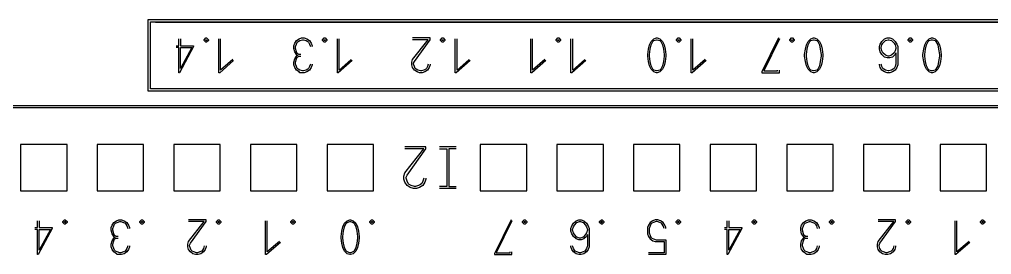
# Model space of a CAD drawing. Header units: millimetres. Extents: x 367 to 1026, y -455 to 11.
# Drawn here: x 582.72 to 624.59, y -218.13 to -207.98 of the extents above; entities that cross this region are included whole.
import ezdxf

# ---------------------------------------------------------------- set-up
doc = ezdxf.new("R2010")
doc.units = ezdxf.units.MM
doc.header["$LTSCALE"] = 6
for name, color, linetype in [('0008LEVEL_0', 7, 'Continuous'), ('0008LEVEL_1', 7, 'Continuous'), ('8_ALL_NOTES_BALLOONS_SYMBOLS_GT', 7, 'Continuous')]:
    doc.layers.add(name, color=color, linetype=linetype)

msp = doc.modelspace()

# ---------------------------------------------------------------- linework, layer by layer
at = {"color": 7, "linetype": 'Continuous'}
for p, q in [((508.873, -211.686), (662.073, -211.686)), ((508.873, -211.777), (662.073, -211.777)), ((582.773, -213.377), (582.773, -215.377)), ((584.773, -213.377), (582.773, -213.377)), ((584.773, -215.377), (584.773, -213.377)), ((586.073, -213.377), (586.073, -215.377)), ((588.073, -213.377), (586.073, -213.377)), ((588.073, -215.377), (588.073, -213.377)), ((589.373, -213.377), (589.373, -215.377)), ((591.373, -213.377), (589.373, -213.377)), ((591.373, -215.377), (591.373, -213.377)), ((592.673, -213.377), (592.673, -215.377)), ((594.673, -213.377), (592.673, -213.377)), ((594.673, -215.377), (594.673, -213.377)), ((595.973, -213.377), (595.973, -215.377)), ((597.973, -213.377), (595.973, -213.377)), ((597.973, -215.377), (597.973, -213.377)), ((602.573, -213.377), (602.573, -215.377)), ((604.573, -213.377), (602.573, -213.377)), ((604.573, -215.377), (604.573, -213.377)), ((605.873, -213.377), (605.873, -215.377)), ((607.873, -213.377), (605.873, -213.377)), ((607.873, -215.377), (607.873, -213.377)), ((609.173, -213.377), (609.173, -215.377)), ((611.173, -213.377), (609.173, -213.377)), ((611.173, -215.377), (611.173, -213.377)), ((612.473, -213.377), (612.473, -215.377)), ((614.473, -213.377), (612.473, -213.377)), ((614.473, -215.377), (614.473, -213.377)), ((615.773, -213.377), (615.773, -215.377)), ((617.773, -213.377), (615.773, -213.377)), ((617.773, -215.377), (617.773, -213.377)), ((619.073, -213.377), (619.073, -215.377)), ((621.073, -213.377), (619.073, -213.377)), ((621.073, -215.377), (621.073, -213.377)), ((622.373, -213.377), (622.373, -215.377)), ((624.373, -213.377), (622.373, -213.377)), ((624.373, -215.377), (624.373, -213.377)), ((582.773, -215.377), (584.773, -215.377)), ((586.073, -215.377), (588.073, -215.377)), ((589.373, -215.377), (591.373, -215.377)), ((592.673, -215.377), (594.673, -215.377)), ((595.973, -215.377), (597.973, -215.377)), ((602.573, -215.377), (604.573, -215.377)), ((605.873, -215.377), (607.873, -215.377)), ((609.173, -215.377), (611.173, -215.377)), ((612.473, -215.377), (614.473, -215.377)), ((615.773, -215.377), (617.773, -215.377)), ((619.073, -215.377), (621.073, -215.377)), ((622.373, -215.377), (624.373, -215.377))]:
    msp.add_line(p, q, dxfattribs=at)
at = {"layer": '0008LEVEL_0', "color": 7, "linetype": 'Continuous'}
for p, q in [((600.228, -213.477), (599.328, -213.477)), ((600.228, -213.567), (600.228, -213.477)), ((601.533, -213.477), (600.813, -213.477)), ((599.328, -214.602), (600.138, -213.567)), ((600.138, -213.567), (599.328, -213.567)), ((599.418, -214.692), (600.228, -213.567)), ((600.813, -213.567), (601.128, -213.567)), ((601.128, -213.567), (601.128, -215.187)), ((601.218, -213.567), (601.218, -215.187)), ((601.533, -213.567), (601.218, -213.567)), ((599.283, -214.737), (599.328, -214.602)), ((599.283, -214.872), (599.283, -214.737)), ((599.373, -214.782), (599.418, -214.692)), ((599.373, -214.827), (599.373, -214.782)), ((599.328, -215.007), (599.283, -214.872)), ((599.418, -215.142), (599.328, -215.007)), ((599.418, -214.962), (599.373, -214.827)), ((599.463, -215.052), (599.418, -214.962)), ((599.553, -215.232), (599.418, -215.142)), ((599.508, -215.097), (599.463, -215.052)), ((599.598, -215.142), (599.508, -215.097)), ((599.733, -215.187), (599.598, -215.142)), ((599.778, -215.187), (599.733, -215.187)), ((599.913, -215.142), (599.778, -215.187)), ((600.003, -215.097), (599.913, -215.142)), ((600.093, -215.142), (599.958, -215.232)), ((600.048, -215.052), (600.003, -215.097)), ((600.093, -214.962), (600.048, -215.052)), ((600.138, -214.827), (600.093, -214.962)), ((600.183, -215.007), (600.093, -215.142)), ((600.228, -214.872), (600.183, -215.007)), ((600.228, -214.827), (600.228, -214.872)), ((601.128, -215.187), (600.813, -215.187)), ((601.218, -215.187), (601.533, -215.187)), ((599.688, -215.277), (599.553, -215.232)), ((599.823, -215.277), (599.688, -215.277)), ((599.958, -215.232), (599.823, -215.277)), ((601.533, -215.277), (600.813, -215.277)), ((583.498, -216.964), (583.498, -216.664)), ((583.573, -216.664), (583.573, -216.964)), ((584.585, -216.702), (584.66, -216.627)), ((584.585, -216.739), (584.585, -216.702)), ((584.66, -216.814), (584.585, -216.739)), ((584.66, -216.627), (584.698, -216.627)), ((584.66, -216.739), (584.66, -216.702)), ((584.66, -216.702), (584.698, -216.702)), ((584.698, -216.739), (584.66, -216.739)), ((584.698, -216.814), (584.66, -216.814)), ((584.698, -216.627), (584.773, -216.702)), ((584.698, -216.702), (584.698, -216.739)), ((584.773, -216.739), (584.698, -216.814)), ((584.773, -216.702), (584.773, -216.739)), ((586.673, -216.964), (586.71, -216.852)), ((586.71, -216.852), (586.785, -216.739)), ((586.785, -216.739), (586.898, -216.664)), ((586.785, -216.889), (586.823, -216.814)), ((586.823, -216.814), (586.86, -216.777)), ((586.86, -216.777), (586.935, -216.739)), ((586.898, -216.664), (587.01, -216.627)), ((586.935, -216.739), (587.048, -216.702)), ((587.01, -216.627), (587.123, -216.627)), ((587.048, -216.702), (587.085, -216.702)), ((587.085, -216.702), (587.198, -216.739)), ((587.123, -216.627), (587.235, -216.664)), ((587.198, -216.739), (587.273, -216.777)), ((587.235, -216.664), (587.348, -216.739)), ((587.273, -216.777), (587.31, -216.814)), ((587.31, -216.814), (587.348, -216.889)), ((587.348, -216.739), (587.423, -216.852)), ((587.423, -216.852), (587.46, -216.964)), ((587.91, -216.702), (587.985, -216.627)), ((587.91, -216.739), (587.91, -216.702)), ((587.985, -216.814), (587.91, -216.739)), ((587.985, -216.627), (588.023, -216.627)), ((587.985, -216.739), (587.985, -216.702)), ((587.985, -216.702), (588.023, -216.702)), ((588.023, -216.739), (587.985, -216.739)), ((588.023, -216.814), (587.985, -216.814)), ((588.023, -216.627), (588.098, -216.702)), ((588.023, -216.702), (588.023, -216.739)), ((588.098, -216.739), (588.023, -216.814)), ((588.098, -216.702), (588.098, -216.739)), ((590.76, -216.627), (590.01, -216.627)), ((590.01, -217.564), (590.685, -216.702)), ((590.685, -216.702), (590.01, -216.702)), ((590.085, -217.639), (590.76, -216.702)), ((590.76, -216.702), (590.76, -216.627)), ((591.21, -216.702), (591.285, -216.627)), ((591.21, -216.739), (591.21, -216.702)), ((591.285, -216.814), (591.21, -216.739)), ((591.285, -216.627), (591.323, -216.627)), ((591.285, -216.739), (591.285, -216.702)), ((591.285, -216.702), (591.323, -216.702)), ((591.323, -216.739), (591.285, -216.739)), ((591.323, -216.814), (591.285, -216.814)), ((591.323, -216.627), (591.398, -216.702)), ((591.323, -216.702), (591.323, -216.739)), ((591.398, -216.739), (591.323, -216.814)), ((591.398, -216.702), (591.398, -216.739)), ((593.323, -218.127), (593.323, -216.664)), ((593.398, -218.014), (593.398, -216.664)), ((594.41, -216.702), (594.485, -216.627)), ((594.41, -216.739), (594.41, -216.702)), ((594.485, -216.814), (594.41, -216.739)), ((594.485, -216.627), (594.523, -216.627)), ((594.485, -216.739), (594.485, -216.702)), ((594.485, -216.702), (594.523, -216.702)), ((594.523, -216.739), (594.485, -216.739)), ((594.523, -216.814), (594.485, -216.814)), ((594.523, -216.627), (594.598, -216.702)), ((594.523, -216.702), (594.523, -216.739)), ((594.598, -216.739), (594.523, -216.814)), ((594.598, -216.702), (594.598, -216.739)), ((596.648, -216.927), (596.723, -216.777)), ((596.723, -216.777), (596.835, -216.664)), ((596.723, -216.927), (596.798, -216.777)), ((596.798, -216.777), (596.835, -216.739)), ((596.835, -216.664), (596.948, -216.627)), ((596.835, -216.739), (596.948, -216.702)), ((596.948, -216.627), (596.985, -216.627)), ((596.948, -216.702), (596.985, -216.702)), ((596.985, -216.627), (597.098, -216.664)), ((596.985, -216.702), (597.098, -216.739)), ((597.098, -216.664), (597.21, -216.777)), ((597.098, -216.739), (597.135, -216.777)), ((597.135, -216.777), (597.21, -216.927)), ((597.21, -216.777), (597.285, -216.927)), ((597.81, -216.702), (597.885, -216.627)), ((597.81, -216.739), (597.81, -216.702)), ((597.885, -216.814), (597.81, -216.739)), ((597.885, -216.627), (597.923, -216.627)), ((597.885, -216.739), (597.885, -216.702)), ((597.885, -216.702), (597.923, -216.702)), ((597.923, -216.739), (597.885, -216.739)), ((597.923, -216.814), (597.885, -216.814)), ((597.923, -216.627), (597.998, -216.702)), ((597.923, -216.702), (597.923, -216.739)), ((597.998, -216.739), (597.923, -216.814)), ((597.998, -216.702), (597.998, -216.739)), ((603.898, -216.627), (603.185, -218.089)), ((603.935, -216.664), (603.26, -218.052)), ((604.385, -216.702), (604.46, -216.627)), ((604.385, -216.739), (604.385, -216.702)), ((604.46, -216.814), (604.385, -216.739)), ((604.46, -216.627), (604.498, -216.627)), ((604.46, -216.739), (604.46, -216.702)), ((604.46, -216.702), (604.498, -216.702)), ((604.498, -216.739), (604.46, -216.739)), ((604.498, -216.814), (604.46, -216.814)), ((604.498, -216.627), (604.573, -216.702)), ((604.498, -216.702), (604.498, -216.739)), ((604.573, -216.739), (604.498, -216.814)), ((604.573, -216.702), (604.573, -216.739)), ((606.51, -216.889), (606.585, -216.777)), ((606.585, -216.777), (606.698, -216.664)), ((606.585, -216.927), (606.623, -216.852)), ((606.623, -216.852), (606.735, -216.739)), ((606.698, -216.664), (606.81, -216.627)), ((606.735, -216.739), (606.848, -216.702)), ((606.81, -216.627), (606.923, -216.627)), ((606.848, -216.702), (606.885, -216.702)), ((606.885, -216.702), (606.998, -216.739)), ((606.923, -216.627), (607.035, -216.664)), ((606.998, -216.739), (607.11, -216.852)), ((607.035, -216.664), (607.148, -216.777)), ((607.11, -216.852), (607.148, -216.927)), ((607.148, -216.777), (607.223, -216.889)), ((607.71, -216.702), (607.785, -216.627)), ((607.71, -216.739), (607.71, -216.702)), ((607.785, -216.814), (607.71, -216.739)), ((607.785, -216.627), (607.823, -216.627)), ((607.785, -216.739), (607.785, -216.702)), ((607.785, -216.702), (607.823, -216.702)), ((607.823, -216.739), (607.785, -216.739)), ((607.823, -216.814), (607.785, -216.814)), ((607.823, -216.627), (607.898, -216.702)), ((607.823, -216.702), (607.823, -216.739)), ((607.898, -216.739), (607.823, -216.814)), ((607.898, -216.702), (607.898, -216.739)), ((609.81, -216.852), (609.773, -216.964)), ((609.885, -216.739), (609.81, -216.852)), ((609.998, -216.664), (609.885, -216.739)), ((609.923, -216.814), (609.885, -216.889)), ((609.96, -216.777), (609.923, -216.814)), ((610.035, -216.739), (609.96, -216.777)), ((610.11, -216.627), (609.998, -216.664)), ((610.148, -216.702), (610.035, -216.739)), ((610.223, -216.627), (610.11, -216.627)), ((610.185, -216.702), (610.148, -216.702)), ((610.298, -216.739), (610.185, -216.702)), ((610.335, -216.664), (610.223, -216.627)), ((610.373, -216.777), (610.298, -216.739)), ((610.448, -216.739), (610.335, -216.664)), ((610.41, -216.814), (610.373, -216.777)), ((610.448, -216.889), (610.41, -216.814)), ((610.523, -216.852), (610.448, -216.739)), ((610.56, -216.964), (610.523, -216.852)), ((611.01, -216.702), (611.085, -216.627)), ((611.01, -216.739), (611.01, -216.702)), ((611.085, -216.814), (611.01, -216.739)), ((611.085, -216.627), (611.123, -216.627)), ((611.085, -216.739), (611.085, -216.702)), ((611.085, -216.702), (611.123, -216.702)), ((611.123, -216.739), (611.085, -216.739)), ((611.123, -216.814), (611.085, -216.814)), ((611.123, -216.627), (611.198, -216.702)), ((611.123, -216.702), (611.123, -216.739)), ((611.198, -216.739), (611.123, -216.814)), ((611.198, -216.702), (611.198, -216.739)), ((613.198, -216.964), (613.198, -216.664)), ((613.273, -216.664), (613.273, -216.964)), ((614.285, -216.702), (614.36, -216.627)), ((614.285, -216.739), (614.285, -216.702)), ((614.36, -216.814), (614.285, -216.739)), ((614.36, -216.627), (614.398, -216.627)), ((614.36, -216.739), (614.36, -216.702)), ((614.36, -216.702), (614.398, -216.702)), ((614.398, -216.739), (614.36, -216.739)), ((614.398, -216.814), (614.36, -216.814)), ((614.398, -216.627), (614.473, -216.702)), ((614.398, -216.702), (614.398, -216.739)), ((614.473, -216.739), (614.398, -216.814)), ((614.473, -216.702), (614.473, -216.739)), ((616.373, -216.964), (616.41, -216.852)), ((616.41, -216.852), (616.485, -216.739)), ((616.485, -216.739), (616.598, -216.664)), ((616.485, -216.889), (616.523, -216.814)), ((616.523, -216.814), (616.56, -216.777)), ((616.56, -216.777), (616.635, -216.739)), ((616.598, -216.664), (616.71, -216.627)), ((616.635, -216.739), (616.748, -216.702)), ((616.71, -216.627), (616.823, -216.627)), ((616.748, -216.702), (616.785, -216.702)), ((616.785, -216.702), (616.898, -216.739)), ((616.823, -216.627), (616.935, -216.664)), ((616.898, -216.739), (616.973, -216.777)), ((616.935, -216.664), (617.048, -216.739)), ((616.973, -216.777), (617.01, -216.814)), ((617.01, -216.814), (617.048, -216.889)), ((617.048, -216.739), (617.123, -216.852)), ((617.123, -216.852), (617.16, -216.964)), ((617.61, -216.702), (617.685, -216.627)), ((617.61, -216.739), (617.61, -216.702)), ((617.685, -216.814), (617.61, -216.739)), ((617.685, -216.627), (617.723, -216.627)), ((617.685, -216.739), (617.685, -216.702)), ((617.685, -216.702), (617.723, -216.702)), ((617.723, -216.739), (617.685, -216.739)), ((617.723, -216.814), (617.685, -216.814)), ((617.723, -216.627), (617.798, -216.702)), ((617.723, -216.702), (617.723, -216.739)), ((617.798, -216.739), (617.723, -216.814)), ((617.798, -216.702), (617.798, -216.739)), ((620.46, -216.627), (619.71, -216.627)), ((619.71, -217.564), (620.385, -216.702)), ((620.385, -216.702), (619.71, -216.702)), ((619.785, -217.639), (620.46, -216.702)), ((620.46, -216.702), (620.46, -216.627)), ((620.91, -216.702), (620.985, -216.627)), ((620.91, -216.739), (620.91, -216.702)), ((620.985, -216.814), (620.91, -216.739)), ((620.985, -216.627), (621.023, -216.627)), ((620.985, -216.739), (620.985, -216.702)), ((620.985, -216.702), (621.023, -216.702)), ((621.023, -216.739), (620.985, -216.739)), ((621.023, -216.814), (620.985, -216.814)), ((621.023, -216.627), (621.098, -216.702)), ((621.023, -216.702), (621.023, -216.739)), ((621.098, -216.739), (621.023, -216.814)), ((621.098, -216.702), (621.098, -216.739)), ((623.023, -218.127), (623.023, -216.664)), ((623.098, -218.014), (623.098, -216.664)), ((624.11, -216.702), (624.185, -216.627)), ((624.11, -216.739), (624.11, -216.702)), ((624.185, -216.814), (624.11, -216.739)), ((624.185, -216.627), (624.223, -216.627)), ((624.185, -216.739), (624.185, -216.702)), ((624.185, -216.702), (624.223, -216.702)), ((624.223, -216.739), (624.185, -216.739)), ((624.223, -216.814), (624.185, -216.814)), ((624.223, -216.627), (624.298, -216.702)), ((624.223, -216.702), (624.223, -216.739)), ((624.298, -216.739), (624.223, -216.814)), ((624.298, -216.702), (624.298, -216.739)), ((583.385, -216.964), (583.498, -216.964)), ((583.498, -217.039), (583.385, -217.039)), ((583.498, -218.127), (583.498, -217.039)), ((584.135, -217.002), (583.535, -218.127)), ((583.573, -216.964), (584.135, -216.964)), ((583.573, -217.939), (583.573, -217.039)), ((584.06, -217.039), (583.573, -217.939)), ((583.573, -217.039), (584.06, -217.039)), ((584.135, -216.964), (584.135, -217.002)), ((586.673, -217.077), (586.673, -216.964)), ((586.71, -217.227), (586.673, -217.077)), ((586.785, -217.339), (586.71, -217.227)), ((586.748, -217.002), (586.785, -216.889)), ((586.748, -217.077), (586.748, -217.002)), ((586.785, -217.227), (586.748, -217.077)), ((586.823, -217.302), (586.785, -217.227)), ((587.348, -216.889), (587.385, -217.002)), ((587.46, -216.964), (587.46, -217.002)), ((596.573, -217.339), (596.61, -217.114)), ((596.61, -217.114), (596.648, -216.927)), ((596.648, -217.339), (596.685, -217.114)), ((596.685, -217.114), (596.723, -216.927)), ((597.21, -216.927), (597.248, -217.114)), ((597.248, -217.114), (597.285, -217.339)), ((597.285, -216.927), (597.323, -217.114)), ((597.323, -217.114), (597.36, -217.339)), ((606.473, -217.002), (606.51, -216.889)), ((606.473, -217.114), (606.473, -217.002)), ((606.51, -217.227), (606.473, -217.114)), ((606.585, -217.339), (606.51, -217.227)), ((606.548, -217.039), (606.585, -216.927)), ((606.548, -217.077), (606.548, -217.039)), ((606.585, -217.189), (606.548, -217.077)), ((606.623, -217.264), (606.585, -217.189)), ((606.735, -217.377), (606.623, -217.264)), ((607.11, -217.264), (606.998, -217.377)), ((607.148, -217.189), (607.11, -217.264)), ((607.148, -216.927), (607.185, -217.039)), ((607.185, -217.077), (607.148, -217.189)), ((607.185, -217.264), (607.148, -217.339)), ((607.185, -217.039), (607.185, -217.077)), ((607.185, -217.264), (607.185, -217.752)), ((607.223, -216.889), (607.26, -217.002)), ((607.26, -217.002), (607.26, -217.789)), ((609.773, -216.964), (609.773, -217.227)), ((609.773, -217.227), (609.81, -217.339)), ((609.885, -216.889), (609.848, -217.002)), ((609.848, -217.002), (609.848, -217.189)), ((609.848, -217.189), (609.885, -217.302)), ((610.485, -217.002), (610.448, -216.889)), ((610.56, -217.002), (610.56, -216.964)), ((613.085, -216.964), (613.198, -216.964)), ((613.198, -217.039), (613.085, -217.039)), ((613.198, -218.127), (613.198, -217.039)), ((613.835, -217.002), (613.235, -218.127)), ((613.273, -216.964), (613.835, -216.964)), ((613.273, -217.939), (613.273, -217.039)), ((613.76, -217.039), (613.273, -217.939)), ((613.273, -217.039), (613.76, -217.039)), ((613.835, -216.964), (613.835, -217.002)), ((616.373, -217.077), (616.373, -216.964)), ((616.41, -217.227), (616.373, -217.077)), ((616.485, -217.339), (616.41, -217.227)), ((616.448, -217.002), (616.485, -216.889)), ((616.448, -217.077), (616.448, -217.002)), ((616.485, -217.227), (616.448, -217.077)), ((616.523, -217.302), (616.485, -217.227)), ((617.048, -216.889), (617.085, -217.002)), ((617.16, -216.964), (617.16, -217.002)), ((586.673, -217.677), (586.71, -217.527)), ((586.673, -217.789), (586.673, -217.677)), ((586.71, -217.527), (586.785, -217.414)), ((586.748, -217.677), (586.785, -217.527)), ((586.748, -217.752), (586.748, -217.677)), ((586.823, -217.377), (586.785, -217.339)), ((586.785, -217.414), (586.823, -217.377)), ((586.785, -217.527), (586.823, -217.452)), ((586.898, -217.339), (586.823, -217.302)), ((586.823, -217.377), (586.86, -217.377)), ((586.823, -217.452), (586.898, -217.414)), ((586.973, -217.339), (586.898, -217.339)), ((586.898, -217.414), (586.973, -217.414)), ((589.973, -217.677), (590.01, -217.564)), ((589.973, -217.789), (589.973, -217.677)), ((590.048, -217.714), (590.085, -217.639)), ((590.048, -217.752), (590.048, -217.714)), ((593.96, -217.602), (593.36, -218.127)), ((593.923, -217.564), (593.398, -218.014)), ((596.573, -217.414), (596.573, -217.339)), ((596.61, -217.639), (596.573, -217.414)), ((596.648, -217.827), (596.61, -217.639)), ((596.648, -217.414), (596.648, -217.339)), ((596.685, -217.639), (596.648, -217.414)), ((596.723, -217.827), (596.685, -217.639)), ((597.248, -217.639), (597.21, -217.827)), ((597.285, -217.414), (597.248, -217.639)), ((597.285, -217.339), (597.285, -217.414)), ((597.323, -217.639), (597.285, -217.827)), ((597.36, -217.414), (597.323, -217.639)), ((597.36, -217.339), (597.36, -217.414)), ((606.698, -217.452), (606.585, -217.339)), ((606.81, -217.489), (606.698, -217.452)), ((606.848, -217.414), (606.735, -217.377)), ((606.923, -217.489), (606.81, -217.489)), ((606.885, -217.414), (606.848, -217.414)), ((606.998, -217.377), (606.885, -217.414)), ((607.035, -217.452), (606.923, -217.489)), ((607.148, -217.339), (607.035, -217.452)), ((609.81, -217.339), (609.885, -217.452)), ((609.885, -217.302), (609.923, -217.377)), ((609.885, -217.452), (609.998, -217.527)), ((609.923, -217.377), (609.96, -217.414)), ((609.96, -217.414), (610.035, -217.452)), ((609.998, -217.527), (610.11, -217.564)), ((610.035, -217.452), (610.148, -217.489)), ((610.11, -217.564), (610.485, -217.564)), ((610.148, -217.489), (610.56, -217.489)), ((610.485, -217.564), (610.485, -218.052)), ((610.56, -217.489), (610.56, -218.127)), ((616.373, -217.677), (616.41, -217.527)), ((616.373, -217.789), (616.373, -217.677)), ((616.41, -217.527), (616.485, -217.414)), ((616.448, -217.677), (616.485, -217.527)), ((616.448, -217.752), (616.448, -217.677)), ((616.523, -217.377), (616.485, -217.339)), ((616.485, -217.414), (616.523, -217.377)), ((616.485, -217.527), (616.523, -217.452)), ((616.598, -217.339), (616.523, -217.302)), ((616.523, -217.377), (616.56, -217.377)), ((616.523, -217.452), (616.598, -217.414)), ((616.673, -217.339), (616.598, -217.339)), ((616.598, -217.414), (616.673, -217.414)), ((619.673, -217.677), (619.71, -217.564)), ((619.673, -217.789), (619.673, -217.677)), ((619.748, -217.714), (619.785, -217.639)), ((619.748, -217.752), (619.748, -217.714)), ((623.66, -217.602), (623.06, -218.127)), ((623.623, -217.564), (623.098, -218.014)), ((583.535, -218.127), (583.498, -218.127)), ((586.71, -217.902), (586.673, -217.789)), ((586.785, -218.014), (586.71, -217.902)), ((586.785, -217.864), (586.748, -217.752)), ((586.823, -217.939), (586.785, -217.864)), ((586.898, -218.089), (586.785, -218.014)), ((586.86, -217.977), (586.823, -217.939)), ((586.935, -218.014), (586.86, -217.977)), ((586.935, -218.127), (586.898, -218.089)), ((587.048, -218.052), (586.935, -218.014)), ((587.123, -218.127), (586.935, -218.127)), ((587.085, -218.052), (587.048, -218.052)), ((587.198, -218.014), (587.085, -218.052)), ((587.235, -218.089), (587.123, -218.127)), ((587.273, -217.977), (587.198, -218.014)), ((587.348, -218.014), (587.235, -218.089)), ((587.31, -217.939), (587.273, -217.977)), ((587.348, -217.864), (587.31, -217.939)), ((587.385, -217.752), (587.348, -217.864)), ((587.423, -217.902), (587.348, -218.014)), ((587.46, -217.789), (587.423, -217.902)), ((587.46, -217.752), (587.46, -217.789)), ((590.01, -217.902), (589.973, -217.789)), ((590.085, -218.014), (590.01, -217.902)), ((590.085, -217.864), (590.048, -217.752)), ((590.123, -217.939), (590.085, -217.864)), ((590.198, -218.089), (590.085, -218.014)), ((590.16, -217.977), (590.123, -217.939)), ((590.235, -218.014), (590.16, -217.977)), ((590.31, -218.127), (590.198, -218.089)), ((590.348, -218.052), (590.235, -218.014)), ((590.423, -218.127), (590.31, -218.127)), ((590.385, -218.052), (590.348, -218.052)), ((590.498, -218.014), (590.385, -218.052)), ((590.535, -218.089), (590.423, -218.127)), ((590.573, -217.977), (590.498, -218.014)), ((590.648, -218.014), (590.535, -218.089)), ((590.61, -217.939), (590.573, -217.977)), ((590.648, -217.864), (590.61, -217.939)), ((590.685, -217.752), (590.648, -217.864)), ((590.723, -217.902), (590.648, -218.014)), ((590.76, -217.789), (590.723, -217.902)), ((590.76, -217.752), (590.76, -217.789)), ((593.36, -218.127), (593.323, -218.127)), ((596.723, -217.977), (596.648, -217.827)), ((596.798, -217.977), (596.723, -217.827)), ((596.835, -218.089), (596.723, -217.977)), ((596.835, -218.014), (596.798, -217.977)), ((596.948, -218.052), (596.835, -218.014)), ((596.948, -218.127), (596.835, -218.089)), ((596.985, -218.052), (596.948, -218.052)), ((596.985, -218.127), (596.948, -218.127)), ((597.098, -218.014), (596.985, -218.052)), ((597.098, -218.089), (596.985, -218.127)), ((597.135, -217.977), (597.098, -218.014)), ((597.21, -217.977), (597.098, -218.089)), ((597.21, -217.827), (597.135, -217.977)), ((597.285, -217.827), (597.21, -217.977)), ((603.185, -218.089), (603.185, -218.127)), ((603.185, -218.127), (603.935, -218.127)), ((603.26, -218.052), (603.86, -218.052)), ((603.86, -218.052), (603.86, -218.014)), ((603.935, -218.127), (603.935, -218.014)), ((606.473, -217.789), (606.473, -217.752)), ((606.51, -217.902), (606.473, -217.789)), ((606.585, -218.014), (606.51, -217.902)), ((606.585, -217.864), (606.548, -217.752)), ((606.623, -217.939), (606.585, -217.864)), ((606.698, -218.089), (606.585, -218.014)), ((606.66, -217.977), (606.623, -217.939)), ((606.735, -218.014), (606.66, -217.977)), ((606.81, -218.127), (606.698, -218.089)), ((606.848, -218.052), (606.735, -218.014)), ((606.923, -218.127), (606.81, -218.127)), ((606.885, -218.052), (606.848, -218.052)), ((606.998, -218.014), (606.885, -218.052)), ((607.035, -218.089), (606.923, -218.127)), ((607.073, -217.977), (606.998, -218.014)), ((607.148, -218.014), (607.035, -218.089)), ((607.11, -217.939), (607.073, -217.977)), ((607.148, -217.864), (607.11, -217.939)), ((607.185, -217.752), (607.148, -217.864)), ((607.223, -217.902), (607.148, -218.014)), ((607.26, -217.789), (607.223, -217.902)), ((610.485, -218.052), (609.81, -218.052)), ((610.56, -218.127), (609.81, -218.127)), ((613.235, -218.127), (613.198, -218.127)), ((616.41, -217.902), (616.373, -217.789)), ((616.485, -218.014), (616.41, -217.902)), ((616.485, -217.864), (616.448, -217.752)), ((616.523, -217.939), (616.485, -217.864)), ((616.598, -218.089), (616.485, -218.014)), ((616.56, -217.977), (616.523, -217.939)), ((616.635, -218.014), (616.56, -217.977)), ((616.635, -218.127), (616.598, -218.089)), ((616.748, -218.052), (616.635, -218.014)), ((616.823, -218.127), (616.635, -218.127)), ((616.785, -218.052), (616.748, -218.052)), ((616.898, -218.014), (616.785, -218.052)), ((616.935, -218.089), (616.823, -218.127)), ((616.973, -217.977), (616.898, -218.014)), ((617.048, -218.014), (616.935, -218.089)), ((617.01, -217.939), (616.973, -217.977)), ((617.048, -217.864), (617.01, -217.939)), ((617.085, -217.752), (617.048, -217.864)), ((617.123, -217.902), (617.048, -218.014)), ((617.16, -217.789), (617.123, -217.902)), ((617.16, -217.752), (617.16, -217.789)), ((619.71, -217.902), (619.673, -217.789)), ((619.785, -218.014), (619.71, -217.902)), ((619.785, -217.864), (619.748, -217.752)), ((619.823, -217.939), (619.785, -217.864)), ((619.898, -218.089), (619.785, -218.014)), ((619.86, -217.977), (619.823, -217.939)), ((619.935, -218.014), (619.86, -217.977)), ((620.01, -218.127), (619.898, -218.089)), ((620.048, -218.052), (619.935, -218.014)), ((620.123, -218.127), (620.01, -218.127)), ((620.085, -218.052), (620.048, -218.052)), ((620.198, -218.014), (620.085, -218.052)), ((620.235, -218.089), (620.123, -218.127)), ((620.273, -217.977), (620.198, -218.014)), ((620.348, -218.014), (620.235, -218.089)), ((620.31, -217.939), (620.273, -217.977)), ((620.348, -217.864), (620.31, -217.939)), ((620.385, -217.752), (620.348, -217.864)), ((620.423, -217.902), (620.348, -218.014)), ((620.46, -217.789), (620.423, -217.902)), ((620.46, -217.752), (620.46, -217.789)), ((623.06, -218.127), (623.023, -218.127))]:
    msp.add_line(p, q, dxfattribs=at)
at = {"layer": '0008LEVEL_1', "color": 7, "linetype": 'Continuous'}
for p, q in [((588.273, -211.077), (588.273, -207.977)), ((588.273, -207.977), (662.073, -207.977)), ((588.373, -210.977), (588.373, -208.077)), ((588.373, -208.077), (661.973, -208.077)), ((589.586, -209.114), (589.586, -208.814)), ((589.661, -208.814), (589.661, -209.114)), ((590.673, -208.852), (590.748, -208.777)), ((590.673, -208.889), (590.673, -208.852)), ((590.748, -208.964), (590.673, -208.889)), ((590.748, -208.777), (590.786, -208.777)), ((590.748, -208.889), (590.748, -208.852)), ((590.748, -208.852), (590.786, -208.852)), ((590.786, -208.889), (590.748, -208.889)), ((590.786, -208.777), (590.861, -208.852)), ((590.786, -208.852), (590.786, -208.889)), ((590.861, -208.889), (590.786, -208.964)), ((590.861, -208.852), (590.861, -208.889)), ((591.311, -210.277), (591.311, -208.814)), ((591.386, -210.164), (591.386, -208.814)), ((594.578, -209.002), (594.653, -208.889)), ((594.653, -208.889), (594.766, -208.814)), ((594.728, -208.927), (594.803, -208.889)), ((594.766, -208.814), (594.878, -208.777)), ((594.803, -208.889), (594.916, -208.852)), ((594.878, -208.777), (594.991, -208.777)), ((594.916, -208.852), (594.953, -208.852)), ((594.953, -208.852), (595.066, -208.889)), ((594.991, -208.777), (595.103, -208.814)), ((595.066, -208.889), (595.141, -208.927)), ((595.103, -208.814), (595.216, -208.889)), ((595.216, -208.889), (595.291, -209.002)), ((595.778, -208.852), (595.853, -208.777)), ((595.778, -208.889), (595.778, -208.852)), ((595.853, -208.964), (595.778, -208.889)), ((595.853, -208.777), (595.891, -208.777)), ((595.853, -208.889), (595.853, -208.852)), ((595.853, -208.852), (595.891, -208.852)), ((595.891, -208.889), (595.853, -208.889)), ((595.891, -208.777), (595.966, -208.852)), ((595.891, -208.852), (595.891, -208.889)), ((595.966, -208.889), (595.891, -208.964)), ((595.966, -208.852), (595.966, -208.889)), ((596.416, -210.277), (596.416, -208.814)), ((596.491, -210.164), (596.491, -208.814)), ((600.408, -208.777), (599.658, -208.777)), ((599.658, -209.714), (600.333, -208.852)), ((600.333, -208.852), (599.658, -208.852)), ((599.733, -209.789), (600.408, -208.852)), ((600.408, -208.852), (600.408, -208.777)), ((600.858, -208.852), (600.933, -208.777)), ((600.858, -208.889), (600.858, -208.852)), ((600.933, -208.964), (600.858, -208.889)), ((600.933, -208.777), (600.971, -208.777)), ((600.933, -208.889), (600.933, -208.852)), ((600.933, -208.852), (600.971, -208.852)), ((600.971, -208.889), (600.933, -208.889)), ((600.971, -208.777), (601.046, -208.852)), ((600.971, -208.852), (600.971, -208.889)), ((601.046, -208.889), (600.971, -208.964)), ((601.046, -208.852), (601.046, -208.889)), ((601.496, -210.277), (601.496, -208.814)), ((601.571, -210.164), (601.571, -208.814)), ((604.751, -210.277), (604.751, -208.814)), ((604.826, -210.164), (604.826, -208.814)), ((605.838, -208.852), (605.913, -208.777)), ((605.838, -208.889), (605.838, -208.852)), ((605.913, -208.964), (605.838, -208.889)), ((605.913, -208.777), (605.951, -208.777)), ((605.913, -208.889), (605.913, -208.852)), ((605.913, -208.852), (605.951, -208.852)), ((605.951, -208.889), (605.913, -208.889)), ((605.951, -208.777), (606.026, -208.852)), ((605.951, -208.852), (605.951, -208.889)), ((606.026, -208.889), (605.951, -208.964)), ((606.026, -208.852), (606.026, -208.889)), ((606.476, -210.277), (606.476, -208.814)), ((606.551, -210.164), (606.551, -208.814)), ((609.931, -208.927), (610.043, -208.814)), ((610.006, -208.927), (610.043, -208.889)), ((610.043, -208.814), (610.156, -208.777)), ((610.043, -208.889), (610.156, -208.852)), ((610.156, -208.777), (610.193, -208.777)), ((610.156, -208.852), (610.193, -208.852)), ((610.193, -208.777), (610.306, -208.814)), ((610.193, -208.852), (610.306, -208.889)), ((610.306, -208.814), (610.418, -208.927)), ((610.306, -208.889), (610.343, -208.927)), ((611.018, -208.852), (611.093, -208.777)), ((611.018, -208.889), (611.018, -208.852)), ((611.093, -208.964), (611.018, -208.889)), ((611.093, -208.777), (611.131, -208.777)), ((611.093, -208.889), (611.093, -208.852)), ((611.093, -208.852), (611.131, -208.852)), ((611.131, -208.889), (611.093, -208.889)), ((611.131, -208.777), (611.206, -208.852)), ((611.131, -208.852), (611.131, -208.889)), ((611.206, -208.889), (611.131, -208.964)), ((611.206, -208.852), (611.206, -208.889)), ((611.656, -210.277), (611.656, -208.814)), ((611.731, -210.164), (611.731, -208.814)), ((615.416, -208.777), (614.703, -210.239)), ((615.453, -208.814), (614.778, -210.202)), ((615.903, -208.852), (615.978, -208.777)), ((615.903, -208.889), (615.903, -208.852)), ((615.978, -208.964), (615.903, -208.889)), ((615.978, -208.777), (616.016, -208.777)), ((615.978, -208.889), (615.978, -208.852)), ((615.978, -208.852), (616.016, -208.852)), ((616.016, -208.889), (615.978, -208.889)), ((616.016, -208.777), (616.091, -208.852)), ((616.016, -208.852), (616.016, -208.889)), ((616.091, -208.889), (616.016, -208.964)), ((616.091, -208.852), (616.091, -208.889)), ((616.691, -208.927), (616.803, -208.814)), ((616.766, -208.927), (616.803, -208.889)), ((616.803, -208.814), (616.916, -208.777)), ((616.803, -208.889), (616.916, -208.852)), ((616.916, -208.777), (616.953, -208.777)), ((616.916, -208.852), (616.953, -208.852)), ((616.953, -208.777), (617.066, -208.814)), ((616.953, -208.852), (617.066, -208.889)), ((617.066, -208.814), (617.178, -208.927)), ((617.066, -208.889), (617.103, -208.927)), ((619.873, -208.927), (619.986, -208.814)), ((619.911, -209.002), (620.023, -208.889)), ((619.986, -208.814), (620.098, -208.777)), ((620.023, -208.889), (620.136, -208.852)), ((620.098, -208.777), (620.211, -208.777)), ((620.136, -208.852), (620.173, -208.852)), ((620.173, -208.852), (620.286, -208.889)), ((620.211, -208.777), (620.323, -208.814)), ((620.286, -208.889), (620.398, -209.002)), ((620.323, -208.814), (620.436, -208.927)), ((620.998, -208.852), (621.073, -208.777)), ((620.998, -208.889), (620.998, -208.852)), ((621.073, -208.964), (620.998, -208.889)), ((621.073, -208.777), (621.111, -208.777)), ((621.073, -208.889), (621.073, -208.852)), ((621.073, -208.852), (621.111, -208.852)), ((621.111, -208.889), (621.073, -208.889)), ((621.111, -208.777), (621.186, -208.852)), ((621.111, -208.852), (621.111, -208.889)), ((621.186, -208.889), (621.111, -208.964)), ((621.186, -208.852), (621.186, -208.889)), ((621.786, -208.927), (621.898, -208.814)), ((621.861, -208.927), (621.898, -208.889)), ((621.898, -208.814), (622.011, -208.777)), ((621.898, -208.889), (622.011, -208.852)), ((622.011, -208.777), (622.048, -208.777)), ((622.011, -208.852), (622.048, -208.852)), ((622.048, -208.777), (622.161, -208.814)), ((622.048, -208.852), (622.161, -208.889)), ((622.161, -208.814), (622.273, -208.927)), ((622.161, -208.889), (622.198, -208.927)), ((589.473, -209.114), (589.586, -209.114)), ((589.586, -209.189), (589.473, -209.189)), ((589.586, -210.277), (589.586, -209.189)), ((590.223, -209.152), (589.623, -210.277)), ((589.661, -209.114), (590.223, -209.114)), ((589.661, -210.089), (589.661, -209.189)), ((590.148, -209.189), (589.661, -210.089)), ((589.661, -209.189), (590.148, -209.189)), ((590.223, -209.114), (590.223, -209.152)), ((590.786, -208.964), (590.748, -208.964)), ((594.541, -209.114), (594.578, -209.002)), ((594.541, -209.227), (594.541, -209.114)), ((594.578, -209.377), (594.541, -209.227)), ((594.616, -209.152), (594.653, -209.039)), ((594.616, -209.227), (594.616, -209.152)), ((594.653, -209.377), (594.616, -209.227)), ((594.653, -209.039), (594.691, -208.964)), ((594.691, -208.964), (594.728, -208.927)), ((595.141, -208.927), (595.178, -208.964)), ((595.178, -208.964), (595.216, -209.039)), ((595.216, -209.039), (595.253, -209.152)), ((595.291, -209.002), (595.328, -209.114)), ((595.328, -209.114), (595.328, -209.152)), ((595.891, -208.964), (595.853, -208.964)), ((600.971, -208.964), (600.933, -208.964)), ((605.951, -208.964), (605.913, -208.964)), ((609.781, -209.489), (609.818, -209.264)), ((609.818, -209.264), (609.856, -209.077)), ((609.856, -209.077), (609.931, -208.927)), ((609.856, -209.489), (609.893, -209.264)), ((609.893, -209.264), (609.931, -209.077)), ((609.931, -209.077), (610.006, -208.927)), ((610.343, -208.927), (610.418, -209.077)), ((610.418, -208.927), (610.493, -209.077)), ((610.418, -209.077), (610.456, -209.264)), ((610.456, -209.264), (610.493, -209.489)), ((610.493, -209.077), (610.531, -209.264)), ((610.531, -209.264), (610.568, -209.489)), ((611.131, -208.964), (611.093, -208.964)), ((616.016, -208.964), (615.978, -208.964)), ((616.541, -209.489), (616.578, -209.264)), ((616.578, -209.264), (616.616, -209.077)), ((616.616, -209.077), (616.691, -208.927)), ((616.616, -209.489), (616.653, -209.264)), ((616.653, -209.264), (616.691, -209.077)), ((616.691, -209.077), (616.766, -208.927)), ((617.103, -208.927), (617.178, -209.077)), ((617.178, -208.927), (617.253, -209.077)), ((617.178, -209.077), (617.216, -209.264)), ((617.216, -209.264), (617.253, -209.489)), ((617.253, -209.077), (617.291, -209.264)), ((617.291, -209.264), (617.328, -209.489)), ((619.761, -209.152), (619.798, -209.039)), ((619.761, -209.264), (619.761, -209.152)), ((619.798, -209.377), (619.761, -209.264)), ((619.798, -209.039), (619.873, -208.927)), ((619.836, -209.189), (619.873, -209.077)), ((619.836, -209.227), (619.836, -209.189)), ((619.873, -209.339), (619.836, -209.227)), ((619.873, -209.077), (619.911, -209.002)), ((619.911, -209.414), (619.873, -209.339)), ((620.398, -209.002), (620.436, -209.077)), ((620.436, -209.339), (620.398, -209.414)), ((620.436, -208.927), (620.511, -209.039)), ((620.436, -209.077), (620.473, -209.189)), ((620.473, -209.227), (620.436, -209.339)), ((620.473, -209.189), (620.473, -209.227)), ((620.511, -209.039), (620.548, -209.152)), ((620.548, -209.152), (620.548, -209.939)), ((621.111, -208.964), (621.073, -208.964)), ((621.636, -209.489), (621.673, -209.264)), ((621.673, -209.264), (621.711, -209.077)), ((621.711, -209.077), (621.786, -208.927)), ((621.711, -209.489), (621.748, -209.264)), ((621.748, -209.264), (621.786, -209.077)), ((621.786, -209.077), (621.861, -208.927)), ((622.198, -208.927), (622.273, -209.077)), ((622.273, -208.927), (622.348, -209.077)), ((622.273, -209.077), (622.311, -209.264)), ((622.311, -209.264), (622.348, -209.489)), ((622.348, -209.077), (622.386, -209.264)), ((622.386, -209.264), (622.423, -209.489)), ((591.948, -209.752), (591.348, -210.277)), ((591.911, -209.714), (591.386, -210.164)), ((594.541, -209.827), (594.578, -209.677)), ((594.653, -209.489), (594.578, -209.377)), ((594.578, -209.677), (594.653, -209.564)), ((594.616, -209.827), (594.653, -209.677)), ((594.691, -209.452), (594.653, -209.377)), ((594.691, -209.527), (594.653, -209.489)), ((594.653, -209.564), (594.691, -209.527)), ((594.653, -209.677), (594.691, -209.602)), ((594.766, -209.489), (594.691, -209.452)), ((594.691, -209.527), (594.728, -209.527)), ((594.691, -209.602), (594.766, -209.564)), ((594.841, -209.489), (594.766, -209.489)), ((594.766, -209.564), (594.841, -209.564)), ((597.053, -209.752), (596.453, -210.277)), ((597.016, -209.714), (596.491, -210.164)), ((599.621, -209.827), (599.658, -209.714)), ((602.133, -209.752), (601.533, -210.277)), ((602.096, -209.714), (601.571, -210.164)), ((605.388, -209.752), (604.788, -210.277)), ((605.351, -209.714), (604.826, -210.164)), ((607.113, -209.752), (606.513, -210.277)), ((607.076, -209.714), (606.551, -210.164)), ((609.781, -209.564), (609.781, -209.489)), ((609.818, -209.789), (609.781, -209.564)), ((609.856, -209.564), (609.856, -209.489)), ((609.893, -209.789), (609.856, -209.564)), ((610.493, -209.564), (610.456, -209.789)), ((610.493, -209.489), (610.493, -209.564)), ((610.568, -209.564), (610.531, -209.789)), ((610.568, -209.489), (610.568, -209.564)), ((612.293, -209.752), (611.693, -210.277)), ((612.256, -209.714), (611.731, -210.164)), ((616.541, -209.564), (616.541, -209.489)), ((616.578, -209.789), (616.541, -209.564)), ((616.616, -209.564), (616.616, -209.489)), ((616.653, -209.789), (616.616, -209.564)), ((617.253, -209.564), (617.216, -209.789)), ((617.253, -209.489), (617.253, -209.564)), ((617.328, -209.564), (617.291, -209.789)), ((617.328, -209.489), (617.328, -209.564)), ((619.873, -209.489), (619.798, -209.377)), ((619.986, -209.602), (619.873, -209.489)), ((620.023, -209.527), (619.911, -209.414)), ((620.098, -209.639), (619.986, -209.602)), ((620.136, -209.564), (620.023, -209.527)), ((620.211, -209.639), (620.098, -209.639)), ((620.173, -209.564), (620.136, -209.564)), ((620.286, -209.527), (620.173, -209.564)), ((620.323, -209.602), (620.211, -209.639)), ((620.398, -209.414), (620.286, -209.527)), ((620.436, -209.489), (620.323, -209.602)), ((620.473, -209.414), (620.436, -209.489)), ((620.473, -209.414), (620.473, -209.902)), ((621.636, -209.564), (621.636, -209.489)), ((621.673, -209.789), (621.636, -209.564)), ((621.711, -209.564), (621.711, -209.489)), ((621.748, -209.789), (621.711, -209.564)), ((622.348, -209.564), (622.311, -209.789)), ((622.348, -209.489), (622.348, -209.564)), ((622.423, -209.564), (622.386, -209.789)), ((622.423, -209.489), (622.423, -209.564)), ((594.541, -209.939), (594.541, -209.827)), ((594.578, -210.052), (594.541, -209.939)), ((594.653, -210.164), (594.578, -210.052)), ((594.616, -209.902), (594.616, -209.827)), ((594.653, -210.014), (594.616, -209.902)), ((594.691, -210.089), (594.653, -210.014)), ((594.766, -210.239), (594.653, -210.164)), ((594.728, -210.127), (594.691, -210.089)), ((594.803, -210.164), (594.728, -210.127)), ((594.916, -210.202), (594.803, -210.164)), ((595.066, -210.164), (594.953, -210.202)), ((595.141, -210.127), (595.066, -210.164)), ((595.216, -210.164), (595.103, -210.239)), ((595.178, -210.089), (595.141, -210.127)), ((595.216, -210.014), (595.178, -210.089)), ((595.253, -209.902), (595.216, -210.014)), ((595.291, -210.052), (595.216, -210.164)), ((595.328, -209.939), (595.291, -210.052)), ((595.328, -209.902), (595.328, -209.939)), ((599.621, -209.939), (599.621, -209.827)), ((599.658, -210.052), (599.621, -209.939)), ((599.733, -210.164), (599.658, -210.052)), ((599.696, -209.864), (599.733, -209.789)), ((599.696, -209.902), (599.696, -209.864)), ((599.733, -210.014), (599.696, -209.902)), ((599.771, -210.089), (599.733, -210.014)), ((599.846, -210.239), (599.733, -210.164)), ((599.808, -210.127), (599.771, -210.089)), ((599.883, -210.164), (599.808, -210.127)), ((599.996, -210.202), (599.883, -210.164)), ((600.146, -210.164), (600.033, -210.202)), ((600.221, -210.127), (600.146, -210.164)), ((600.296, -210.164), (600.183, -210.239)), ((600.258, -210.089), (600.221, -210.127)), ((600.296, -210.014), (600.258, -210.089)), ((600.333, -209.902), (600.296, -210.014)), ((600.371, -210.052), (600.296, -210.164)), ((600.408, -209.939), (600.371, -210.052)), ((600.408, -209.902), (600.408, -209.939)), ((609.856, -209.977), (609.818, -209.789)), ((609.931, -210.127), (609.856, -209.977)), ((609.931, -209.977), (609.893, -209.789)), ((610.006, -210.127), (609.931, -209.977)), ((610.043, -210.239), (609.931, -210.127)), ((610.043, -210.164), (610.006, -210.127)), ((610.156, -210.202), (610.043, -210.164)), ((610.306, -210.164), (610.193, -210.202)), ((610.343, -210.127), (610.306, -210.164)), ((610.418, -210.127), (610.306, -210.239)), ((610.418, -209.977), (610.343, -210.127)), ((610.456, -209.789), (610.418, -209.977)), ((610.493, -209.977), (610.418, -210.127)), ((610.531, -209.789), (610.493, -209.977)), ((615.378, -210.202), (615.378, -210.164)), ((615.453, -210.277), (615.453, -210.164)), ((616.616, -209.977), (616.578, -209.789)), ((616.691, -210.127), (616.616, -209.977)), ((616.691, -209.977), (616.653, -209.789)), ((616.766, -210.127), (616.691, -209.977)), ((616.803, -210.239), (616.691, -210.127)), ((616.803, -210.164), (616.766, -210.127)), ((616.916, -210.202), (616.803, -210.164)), ((617.066, -210.164), (616.953, -210.202)), ((617.103, -210.127), (617.066, -210.164)), ((617.178, -210.127), (617.066, -210.239)), ((617.178, -209.977), (617.103, -210.127)), ((617.216, -209.789), (617.178, -209.977)), ((617.253, -209.977), (617.178, -210.127)), ((617.291, -209.789), (617.253, -209.977)), ((619.761, -209.939), (619.761, -209.902)), ((619.798, -210.052), (619.761, -209.939)), ((619.873, -210.164), (619.798, -210.052)), ((619.873, -210.014), (619.836, -209.902)), ((619.911, -210.089), (619.873, -210.014)), ((619.986, -210.239), (619.873, -210.164)), ((619.948, -210.127), (619.911, -210.089)), ((620.023, -210.164), (619.948, -210.127)), ((620.136, -210.202), (620.023, -210.164)), ((620.286, -210.164), (620.173, -210.202)), ((620.361, -210.127), (620.286, -210.164)), ((620.436, -210.164), (620.323, -210.239)), ((620.398, -210.089), (620.361, -210.127)), ((620.436, -210.014), (620.398, -210.089)), ((620.473, -209.902), (620.436, -210.014)), ((620.511, -210.052), (620.436, -210.164)), ((620.548, -209.939), (620.511, -210.052)), ((621.711, -209.977), (621.673, -209.789)), ((621.786, -210.127), (621.711, -209.977)), ((621.786, -209.977), (621.748, -209.789)), ((621.861, -210.127), (621.786, -209.977)), ((621.898, -210.239), (621.786, -210.127)), ((621.898, -210.164), (621.861, -210.127)), ((622.011, -210.202), (621.898, -210.164)), ((622.161, -210.164), (622.048, -210.202)), ((622.198, -210.127), (622.161, -210.164)), ((622.273, -210.127), (622.161, -210.239)), ((622.273, -209.977), (622.198, -210.127)), ((622.311, -209.789), (622.273, -209.977)), ((622.348, -209.977), (622.273, -210.127)), ((622.386, -209.789), (622.348, -209.977)), ((589.623, -210.277), (589.586, -210.277)), ((591.348, -210.277), (591.311, -210.277)), ((594.803, -210.277), (594.766, -210.239)), ((594.991, -210.277), (594.803, -210.277)), ((594.953, -210.202), (594.916, -210.202)), ((595.103, -210.239), (594.991, -210.277)), ((596.453, -210.277), (596.416, -210.277)), ((599.958, -210.277), (599.846, -210.239)), ((600.071, -210.277), (599.958, -210.277)), ((600.033, -210.202), (599.996, -210.202)), ((600.183, -210.239), (600.071, -210.277)), ((601.533, -210.277), (601.496, -210.277)), ((604.788, -210.277), (604.751, -210.277)), ((606.513, -210.277), (606.476, -210.277)), ((610.156, -210.277), (610.043, -210.239)), ((610.193, -210.202), (610.156, -210.202)), ((610.193, -210.277), (610.156, -210.277)), ((610.306, -210.239), (610.193, -210.277)), ((611.693, -210.277), (611.656, -210.277)), ((614.703, -210.239), (614.703, -210.277)), ((614.703, -210.277), (615.453, -210.277)), ((614.778, -210.202), (615.378, -210.202)), ((616.916, -210.277), (616.803, -210.239)), ((616.953, -210.202), (616.916, -210.202)), ((616.953, -210.277), (616.916, -210.277)), ((617.066, -210.239), (616.953, -210.277)), ((620.098, -210.277), (619.986, -210.239)), ((620.211, -210.277), (620.098, -210.277)), ((620.173, -210.202), (620.136, -210.202)), ((620.323, -210.239), (620.211, -210.277)), ((622.011, -210.277), (621.898, -210.239)), ((622.048, -210.202), (622.011, -210.202)), ((622.048, -210.277), (622.011, -210.277)), ((622.161, -210.239), (622.048, -210.277)), ((661.973, -210.977), (588.373, -210.977)), ((662.073, -211.077), (588.273, -211.077))]:
    msp.add_line(p, q, dxfattribs=at)
at = {"layer": '8_ALL_NOTES_BALLOONS_SYMBOLS_GT', "color": 7, "linetype": 'Continuous'}
msp.add_line((662.003, -208.113), (588.589, -208.113), dxfattribs=at)

doc.saveas('drawing.dxf')
